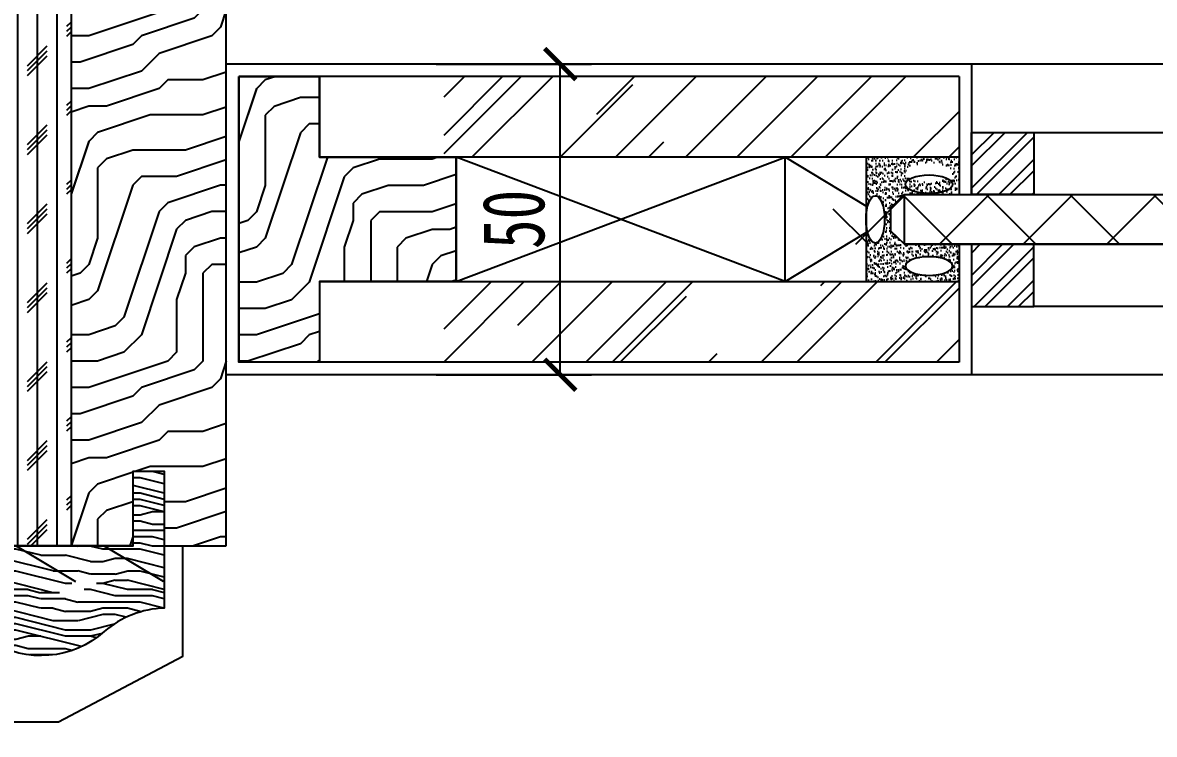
# Model space of a CAD drawing. Header units: millimetres. Extents: x 51249 to 2766742, y -599687 to -1280.
# Drawn here: x 70122.9 to 70305.1, y -122710.2 to -122595.7 of the extents above; entities that cross this region are included whole.
import ezdxf

# ---------------------------------------------------------------- set-up
doc = ezdxf.new("R2010")
doc.units = ezdxf.units.MM
doc.header["$LTSCALE"] = 10
doc.header["$PDMODE"] = 3
for name, color, linetype in [('05', 8, 'Continuous'), ('1-LIGHT', 136, 'Continuous'), ('2-NORM', 3, 'Continuous'), ('8', 8, 'Continuous'), ('D-Detail(节点图层)', 134, 'Continuous'), ('D-节点填充', 250, 'Continuous'), ('D-造型细线', 146, 'Continuous'), ('E-立面填充', 250, 'Continuous'), ('F-地坪填充', 250, 'Continuous'), ('IRC-18Norm', 30, 'Continuous'), ('PM-FURN', 7, 'Continuous'), ('PM-FURN-M', 3, 'Continuous'), ('PM-WALL', 2, 'Continuous'), ('PUB_DIM', 8, 'Continuous'), ('W-尺寸', 5, 'Continuous'), ('完成面-石材', 55, 'Continuous')]:
    doc.layers.add(name, color=color, linetype=linetype)
doc.styles.add('DIM', font='SimSun.ttf', dxfattribs={"width": 0.7})
doc.dimstyles.new('25', dxfattribs={"dimscale": 25, "dimtxt": 2, "dimasz": 1, "dimexe": 1, "dimexo": 1, "dimgap": 0.5, "dimtad": 1, "dimdec": 0, "dimzin": 0, "dimdsep": 46, "dimtxsty": 'DIM', "dimblk": 'ARCHTICK', "dimcen": 0, "dimclrd": 5, "dimclre": 5, "dimclrt": 35, "dimadec": 0, "dimazin": 0, "dimtfac": 0.5, "dimtdec": 0, "dimtix": 1, "dimtmove": 2, "dimatfit": 2, "dimldrblk": 'A', "dimfxl": 0, "dimtolj": 1, "dimtzin": 0, "dimlwd": -1, "dimlwe": -1, "dimarcsym": 0})
doc.dimstyles.new('5', dxfattribs={"dimscale": 5, "dimtxt": 2, "dimasz": 1, "dimexe": 1, "dimexo": 1, "dimgap": 0.5, "dimtad": 1, "dimdec": 0, "dimrnd": 5, "dimzin": 0, "dimdsep": 46, "dimtxsty": 'DIM', "dimblk": 'ARCHTICK', "dimcen": 0, "dimclrd": 5, "dimclre": 5, "dimclrt": 35, "dimadec": 0, "dimazin": 0, "dimtfac": 0.5, "dimtdec": 0, "dimtix": 1, "dimtmove": 2, "dimatfit": 2, "dimldrblk": 'A', "dimfxl": 0, "dimtolj": 1, "dimtzin": 0, "dimlwd": -1, "dimlwe": -1, "dimarcsym": 0})

# ---------------------------------------------------------------- blocks, each defined once
blk = doc.blocks.new('_ArchTick')
at = {"color": 0, "linetype": 'ByBlock', "const_width": 0.15}
blk.add_lwpolyline([(-0.5, -0.5), (0.5, 0.5)], dxfattribs=at)
blk = doc.blocks.new('*D115')
at = {"layer": 'Defpoints', "color": 0, "ltscale": 0.15}
for p in [(70145.69790107908, -122679.8864612726), (70075.83841250357, -122725.1917914816), (70145.69790107908, -122756.0348224451)]:
    blk.add_point(p, dxfattribs=at)
at = {"layer": 'W-尺寸', "color": 5, "ltscale": 0.15}
for p, q in [((70075.83841250357, -122736.0348224451), (70075.83841250357, -122761.0348224451)), ((70145.69790107908, -122736.0348224451), (70145.69790107908, -122761.0348224451)), ((70075.83841250357, -122756.0348224451), (70145.69790107908, -122756.0348224451))]:
    blk.add_line(p, q, dxfattribs=at)
at = {"layer": 'W-尺寸', "color": 5, "ltscale": 0.15, "xscale": 5, "yscale": 5, "zscale": 5, "rotation": 180}
blk.add_blockref('_ArchTick', (70075.83841250357, -122756.0348224451), dxfattribs=at)
at = {"layer": 'W-尺寸', "color": 5, "ltscale": 0.15, "xscale": 5, "yscale": 5, "zscale": 5}
blk.add_blockref('_ArchTick', (70145.69790107908, -122756.0348224451), dxfattribs=at)
at = {"layer": 'W-尺寸', "color": 35, "ltscale": 0.15, "insert": (70110.76815679132, -122748.5348224451), "char_height": 10, "attachment_point": 5, "style": 'DIM'}
blk.add_mtext('\\A1;70', dxfattribs=at)
blk = doc.blocks.new('A')
for p, q in [((-1.435067392276324, 1.147654099946521), (-1.089590771724033, 1.437450103912852)), ((-1.089590771724033, 1.437450103912852), (0, 0)), ((-1.435067392276324, 1.147654099946521), (-0.3688396396728422, 0)), ((-0.3688396396728422, 3.637978807091713e-12), (-2.127066897330224, 0)), ((-1.435067392276324, -1.147654099946521), (-0.3688396396728422, 0)), ((-1.089590771724033, -1.437450103912852), (0, 0)), ((-1.435067392276324, -1.147654099946521), (-1.089590771724033, -1.437450103912852))]:
    blk.add_line(p, q)
for points in [[(-1.435067392276324, 1.147654099946521), (-1.089590771724033, 1.437450103912852), (-0.3688396396728422, 0), (0, 0)], [(-1.435067392276324, -1.147654099946521), (-1.089590771724033, -1.437450103912852), (-0.3688396396728422, 0), (0, 0)]]:
    blk.add_solid(points)
blk = doc.blocks.new('A$C519861BE')
at = {"layer": 'E-立面填充', "ltscale": 0.15}
h = blk.add_hatch(dxfattribs=at)
h.set_pattern_fill('PANEL', color=256, scale=20, style=0, pattern_type=2)
h.set_pattern_definition([(180, (-124288.1766088568, -14776.05702248617), (0, 20), [4, -6, 2, -8]), (180, (-124302.1766088568, -14775.55702248617), (0, 20), [4, -16]), (180, (-124300.1766088568, -14774.55702248617), (0, 20), [2, -18]), (180, (-124289.1766088568, -14774.05702248617), (0, 20), [1, -14, 1, -4]), (180, (-124296.1766088568, -14773.05702248617), (0, 20), [4, -6, 1, -9]), (180, (-124291.1766088568, -14772.55702248617), (0, 20), [3, -17]), (180, (-124296.1766088568, -14772.05702248617), (0, 20), [6, -14]), (180, (-124290.1766088568, -14771.55702248617), (0, 20), [4, -16]), (180, (-124298.1766088568, -14771.05702248617), (0, 20), [10, -10]), (180, (-124292.1766088568, -14770.05702248617), (0, 20), [2, -6, 4, -8]), (180, (-124306.1766088568, -14769.55702248617), (0, 20), [4, -16]), (180, (-124302.1766088568, -14769.05702248617), (0, 20), [2, -18]), (180, (-124298.1766088568, -14768.55702248617), (0, 20), [2, -18]), (180, (-124288.1766088568, -14768.05702248617), (0, 20), [4, -16]), (180, (-124298.1766088568, -14767.55702248617), (0, 20), [4, -16]), (180, (-124298.1766088568, -14766.55702248617), (0, 20), [4, -4, 4, -8]), (180, (-124294.1766088568, -14765.55702248617), (0, 20), [2, -10, 4, -4]), (180, (-124298.1766088568, -14765.05702248617), (0, 20), [6, -14]), (180, (-124298.1766088568, -14764.05702248617), (0, 20), [4, -16]), (180, (-124290.1766088568, -14763.55702248617), (0, 20), [6, -8, 2, -4]), (180, (-124290.1766088568, -14762.55702248617), (0, 20), [10, -10]), (180, (-124302.1766088568, -14762.05702248617), (0, 20), [2, -18]), (180, (-124296.1766088568, -14761.55702248617), (0, 20), [4, -16]), (180, (-124292.1766088568, -14761.05702248617), (0, 20), [2, -8, 2, -8]), (180, (-124290.1766088568, -14760.55702248617), (0, 20), [2, -6, 4, -8]), (180, (-124294.1766088568, -14760.05702248617), (0, 20), [2, -10, 2, -6]), (180, (-124298.1766088568, -14759.55702248617), (0, 20), [6, -14]), (180, (-124290.1766088568, -14758.55702248617), (0, 20), [4, -16]), (180, (-124300.1766088568, -14758.05702248617), (0, 20), [2, -18]), (180, (-124304.1766088568, -14757.55702248617), (0, 20), [2, -18]), (165.96375653, (-124302.1766088568, -14774.55702248617), (-19.99999999942926, -7.31418259292127e-10), [2.06, -80.40211052000001]), (165.96375653, (-124304.1766088568, -14770.05702248617), (-19.99999999942926, -7.31418259292127e-10), [2.06, -80.40211052000001]), (165.96375653, (-124302.1766088568, -14758.05702248617), (-19.99999999942926, -7.31418259292127e-10), [2.06, -80.40211052000001]), (165.96375653, (-124296.1766088568, -14765.55702248617), (-19.99999999942926, -7.31418259292127e-10), [2.06, -80.40211052000001]), (165.96375653, (-124300.1766088568, -14762.55702248617), (-19.99999999942926, -7.31418259292127e-10), [2.06, -80.40211052000001]), (165.96375653, (-124302.1766088568, -14764.05702248617), (-19.99999999942926, -7.31418259292127e-10), [2.06, -80.40211052000001]), (165.96375653, (-124292.1766088568, -14760.55702248617), (-19.99999999942926, -7.31418259292127e-10), [2.06, -80.40211052000001]), (165.96375653, (-124300.1766088568, -14761.55702248617), (-19.99999999942926, -7.31418259292127e-10), [2.06, -80.40211052000001]), (165.96375653, (-124304.1766088568, -14769.05702248617), (-19.99999999942926, -7.31418259292127e-10), [4.12, -78.34211052]), (165.96375653, (-124302.1766088568, -14767.55702248617), (-19.99999999942926, -7.31418259292127e-10), [4.12, -78.34211052]), (165.96375653, (-124302.1766088568, -14766.55702248617), (-19.99999999942926, -7.31418259292127e-10), [4.12, -78.34211052]), (14.03624346999998, (-124296.1766088568, -14773.05702248617), (19.99999999942926, -7.314249206302748e-10), [2.06, -4.12, 2.06, -74.22211052]), (14.03624346999998, (-124292.1766088568, -14770.05702248617), (19.99999999942926, -7.314249206302748e-10), [2.06, -80.40211052000001]), (14.03624346999998, (-124292.1766088568, -14761.05702248617), (19.99999999942926, -7.314249206302748e-10), [4.12, -78.34211052]), (345.9637565300001, (-124302.1766088568, -14775.55702248617), (19.99999999942926, 7.314204797381763e-10), [2.06, -80.40211052000001]), (194.03624347, (-124306.1766088568, -14775.55702248617), (-19.99999999942926, 7.314132632885162e-10), [2.06, -80.40211052]), (194.03624347, (-124300.1766088568, -14768.55702248617), (-19.99999999942926, 7.314132632885162e-10), [2.06, -80.40211052]), (194.03624347, (-124304.1766088568, -14765.05702248617), (-19.99999999942926, 7.314132632885162e-10), [2.06, -80.40211052]), (194.03624347, (-124296.1766088568, -14763.55702248617), (-19.99999999942926, 7.314132632885162e-10), [2.06, -80.40211052]), (194.03624347, (-124294.1766088568, -14761.05702248617), (-19.99999999942926, 7.314132632885162e-10), [2.06, -80.40211052]), (194.03624347, (-124296.1766088568, -14760.05702248617), (-19.99999999942926, 7.314132632885162e-10), [2.06, -80.40211052]), (194.03624347, (-124296.1766088568, -14763.55702248617), (-19.99999999942926, 7.314132632885162e-10), [2.06, -80.40211052]), (194.03624347, (-124302.1766088568, -14760.55702248617), (-19.99999999942926, 7.314132632885162e-10), [8.239999999999998, -74.22211051999999]), (194.03624347, (-124290.1766088568, -14774.05702248617), (-19.99999999942926, 7.314132632885162e-10), [8.239999999999998, -74.22211051999999]), (194.03624347, (-124292.1766088568, -14772.55702248617), (-19.99999999942926, 7.314132632885162e-10), [8.239999999999998, -74.22211051999999]), (194.03624347, (-124294.1766088568, -14771.55702248617), (-19.99999999942926, 7.314132632885162e-10), [2.06, -4.119999999999999, 4.119999999999999, -72.16211051999998]), (194.03624347, (-124294.1766088568, -14770.05702248617), (-19.99999999942926, 7.314132632885162e-10), [4.119999999999999, -4.119999999999999, 4.119999999999999, -70.10211052]), (194.03624347, (-124292.1766088568, -14768.05702248617), (-19.99999999942926, 7.314132632885162e-10), [8.239999999999998, -74.22211051999999]), (194.03624347, (-124290.1766088568, -14766.55702248617), (-19.99999999942926, 7.314132632885162e-10), [8.239999999999998, -74.22211051999999]), (194.03624347, (-124290.1766088568, -14765.55702248617), (-19.99999999942926, 7.314132632885162e-10), [8.239999999999998, -74.22211051999999]), (194.03624347, (-124304.1766088568, -14759.55702248617), (-19.99999999942926, 7.314132632885162e-10), [2.06, -80.40211052]), (194.03623247, (-124306.1766088568, -14757.55702248617), (-19.99999999942889, 3.840455773951312e-06), [4.119999999999999, -78.34211051999999]), (194.03623247, (-124294.1766088568, -14758.55702248617), (-19.99999999942889, 3.840455773951312e-06), [4.119999999999999, -78.34211051999999]), (194.03624247, (-124292.1766088568, -14776.05702248617), (-19.99999999942926, 3.497972739241462e-07), [8.24, -74.22211052]), (194.03624247, (-124304.1766088568, -14762.05702248617), (-19.99999999942926, 3.497972739241462e-07), [6.18, -76.28211052]), (194.03624247, (-124306.1766088568, -14763.55702248617), (-19.99999999942926, 3.497972739241462e-07), [12.36, -70.10211052000001])])
edge = h.paths.add_edge_path()
edge.add_line((65.00012396427337, 12.00005212318501), (65.00012396425882, 1.134823833126575e-05))
edge.add_line((65.00012396425882, 1.134823833126575e-05), (70.0001239642661, 1.134825288318098e-05))
edge.add_line((70.0001239642661, 1.134825288318098e-05), (70.0001239642661, 22.00001134825288))
edge.add_arc((70.6307344040979, 37.84156273663393), 15.85409789037431, 229.6012928444592, 267.7204095054086, ccw=False)
edge.add_arc((50.1427861688353, 14.29910147476767), 15.35689700947812, 48.31503785454058, 122.0208850000678)
edge.add_line((42.00012396426609, 27.31952151338919), (42.00012396426609, 30.65285484617925))
edge.add_arc((24.22247941760725, -3.38993645865412), 38.40515962018707, 62.42577666653351, 103.3826811912985)
edge.add_line((15.33345729763823, 33.97236501224688), (12.00012396435341, 33.97236501224688))
edge.add_line((12.00012396435341, 33.97236501224688), (12.00012396435341, 37.30569834526978))
edge.add_line((12.00012396435341, 37.30569834526978), (-5.016139766667038e-06, 37.30569834526978))
edge.add_line((-5.016139766667038e-06, 37.30569834526978), (-5.016139766667038e-06, 12.0003681363014))
edge.add_line((-5.016139766667038e-06, 12.0003681363014), (62.00012396426609, 12.00005212318501))
edge.add_line((62.00012396426609, 12.00005212318501), (62.00012396425882, 12.00006670838047))
edge.add_line((62.00012396425882, 12.00006670838047), (65.00012396427337, 12.00005212318501))
at = {"color": 2}
blk.add_lwpolyline([(70.0001239642661, 12.00028252750053), (70.0001239642661, 22.00001134825288, -0.1678769547763078), (60.35565048181888, 25.76782800757792, 0.3331687562012394), (42.00012396426609, 27.31952151338919), (42.00012396426609, 30.65285484617925, 0.1806352758183589), (15.33345729763823, 33.97236501224688), (12.00012396435341, 33.97236501224688), (12.00012396435341, 37.30569834526978), (-5.016139766667038e-06, 37.30569834526978), (-5.016139766667038e-06, 12.0003681363014), (65.0001239642661, 12.00005212318501), (65.0001239642661, 1.134825288318098e-05), (70.0001239642661, 1.134825288318098e-05), (70.0001239642661, 12.00001134825288), (70.0001239642661, 22.00001134825288)], format="xyb", dxfattribs=at)
at = {"layer": 'PM-FURN', "color": 8}
blk.add_lwpolyline([(-5.016139766667038e-06, 37.30569834526978), (1.027475809678435e-05, 40.30569834526978), (53.00012396426609, 40.30569834526978), (73.0001239642661, 29.7422784758528), (73.0001239642661, 12.00005212318501)], dxfattribs=at)
at = {"layer": '完成面-石材'}
blk.add_lwpolyline([(65.0001239642661, 12.00005212318501), (-5.016139766667038e-06, 12.0003681363014)], dxfattribs=at)
blk = doc.blocks.new('*D426')
at = {"layer": 'Defpoints', "color": 0, "ltscale": 0.15}
for p in [(70155.69794623127, -122679.8862788774), (70145.69794623155, -122689.8862381024), (70155.69794623127, -122756.0348224451)]:
    blk.add_point(p, dxfattribs=at)
at = {"layer": 'W-尺寸', "color": 5, "ltscale": 0.15}
for p, q in [((70145.69794623155, -122736.0348224451), (70145.69794623155, -122761.0348224451)), ((70155.69794623127, -122736.0348224451), (70155.69794623127, -122761.0348224451)), ((70145.69794623155, -122756.0348224451), (70140.69794623155, -122756.0348224451)), ((70145.69794623155, -122756.0348224451), (70155.69794623127, -122756.0348224451)), ((70155.69794623127, -122756.0348224451), (70160.69794623127, -122756.0348224451))]:
    blk.add_line(p, q, dxfattribs=at)
at = {"layer": 'W-尺寸', "color": 5, "ltscale": 0.15, "xscale": 5, "yscale": 5, "zscale": 5}
blk.add_blockref('_ArchTick', (70145.69794623155, -122756.0348224451), dxfattribs=at)
at = {"layer": 'W-尺寸', "color": 5, "ltscale": 0.15, "xscale": 5, "yscale": 5, "zscale": 5, "rotation": 180}
blk.add_blockref('_ArchTick', (70155.69794623127, -122756.0348224451), dxfattribs=at)
at = {"layer": 'W-尺寸', "color": 35, "ltscale": 0.15, "insert": (70150.6979462314, -122748.5348224451), "char_height": 10, "attachment_point": 5, "style": 'DIM'}
blk.add_mtext('\\A1;10', dxfattribs=at)
blk = doc.blocks.new('*D427')
at = {"layer": 'Defpoints', "color": 0, "ltscale": 0.15}
for p in [(70275.6980440348, -122652.3534848782, 3.10869486118258e-06), (70155.69794623127, -122679.8862788774), (70275.6980440348, -122756.0348224451)]:
    blk.add_point(p, dxfattribs=at)
at = {"layer": 'W-尺寸', "color": 5, "ltscale": 0.15}
for p, q in [((70155.69794623127, -122736.0348224451), (70155.69794623127, -122761.0348224451)), ((70275.6980440348, -122736.0348224451), (70275.6980440348, -122761.0348224451)), ((70155.69794623127, -122756.0348224451), (70275.6980440348, -122756.0348224451))]:
    blk.add_line(p, q, dxfattribs=at)
at = {"layer": 'W-尺寸', "color": 5, "ltscale": 0.15, "xscale": 5, "yscale": 5, "zscale": 5, "rotation": 180}
blk.add_blockref('_ArchTick', (70155.69794623127, -122756.0348224451), dxfattribs=at)
at = {"layer": 'W-尺寸', "color": 5, "ltscale": 0.15, "xscale": 5, "yscale": 5, "zscale": 5}
blk.add_blockref('_ArchTick', (70275.6980440348, -122756.0348224451), dxfattribs=at)
at = {"layer": 'W-尺寸', "color": 35, "ltscale": 0.15, "insert": (70215.69799513303, -122748.5348224451), "char_height": 10, "attachment_point": 5, "style": 'DIM'}
blk.add_mtext('\\A1;120', dxfattribs=at)
blk = doc.blocks.new('*D428')
at = {"layer": 'Defpoints', "color": 0, "ltscale": 0.15}
for p in [(70275.6980440348, -122652.3534848782, 3.10869486118258e-06), (71195.69759047382, -122652.3534848774, -1.144935547632162e-05), (71195.69759047382, -122756.0348224451)]:
    blk.add_point(p, dxfattribs=at)
at = {"layer": 'W-尺寸', "color": 5, "ltscale": 0.15}
for p, q in [((70275.6980440348, -122736.0348224451), (70275.6980440348, -122761.0348224451)), ((71195.69759047382, -122736.0348224451), (71195.69759047382, -122761.0348224451)), ((70275.6980440348, -122756.0348224451), (71195.69759047382, -122756.0348224451))]:
    blk.add_line(p, q, dxfattribs=at)
at = {"layer": 'W-尺寸', "color": 5, "ltscale": 0.15, "xscale": 5, "yscale": 5, "zscale": 5, "rotation": 180}
blk.add_blockref('_ArchTick', (70275.6980440348, -122756.0348224451), dxfattribs=at)
at = {"layer": 'W-尺寸', "color": 5, "ltscale": 0.15, "xscale": 5, "yscale": 5, "zscale": 5}
blk.add_blockref('_ArchTick', (71195.69759047382, -122756.0348224451), dxfattribs=at)
at = {"layer": 'W-尺寸', "color": 35, "ltscale": 0.15, "insert": (70516.3582415029, -122748.5348224451), "char_height": 10, "attachment_point": 5, "style": 'DIM'}
blk.add_mtext('\\A1;920', dxfattribs=at)
blk = doc.blocks.new('sdsdfg')
at = {"ltscale": 0.15}
h = blk.add_hatch(dxfattribs=at)
h.set_pattern_fill('AR-SAND', color=251, scale=0.4, style=0)
h.set_pattern_definition([(37.50000000000001, (70258.69804352285, -122997.8521884606), (-0.032000625919681, 0.9788264746586848), [0, -0.77216, 0, -0.8636000000000001, 0, -0.8255000000000001]), (7.499999999999999, (70258.69804352285, -122997.8521884606), (0.8990465662760052, 1.433650201136708), [0, -0.41656, 0, -0.69596, 0, -0.2667]), (327.5, (70258.07320352284, -122997.8521884606), (1.581984740482916, 0.0028743693570914), [0, -0.254, 0, -0.9144000000000001, 0, -1.1938]), (317.5, (70258.07320352284, -122997.8521884606), (1.527112904944595, 0.4458586465144325), [0, -0.127, 0, -0.59944, 0, -0.6858])])
edge = h.paths.add_edge_path(flags=16)
edge.add_ellipse((70260.1980440348, -122987.8521861537), major_axis=(-4.661826317740563e-16, -3.806670070902328), ratio=0.3940451817628743, start_angle=0, end_angle=360)
edge = h.paths.add_edge_path(flags=16)
edge.add_ellipse((70268.84025919043, -122980.3521861537), major_axis=(3.806670070902328, 2.330913158870281e-16), ratio=0.3940451817628743, start_angle=0, end_angle=360)
edge = h.paths.add_edge_path(flags=16)
edge.add_ellipse((70268.84025919043, -122995.3521861537), major_axis=(3.806670070902328, -2.330913158870281e-16), ratio=0.3940451817628743, start_angle=0, end_angle=360, ccw=False)
h.paths.add_polyline_path([(70273.69804403489, -122997.8521884093), (70273.69804403487, -122991.8521861537), (70264.86912367477, -122991.8521861537), (70262.62912367455, -122989.7136602916), (70262.62912367453, -122985.9907120158), (70264.86912367475, -122983.8521861537), (70273.69804403113, -122983.8521861536), (70273.69804403231, -122977.8610121927), (70258.6980440348, -122977.8610121931), (70258.69804352285, -122997.8521880252)])
at = {"layer": '2-NORM'}
h = blk.add_hatch(dxfattribs=at)
h.set_pattern_fill('木纹01', color=251, scale=10, angle=225, style=0)
h.set_pattern_definition([(225, (70135.07049805649, -123033.4707771616), (-1.06581410364015e-14, -56.5685424949238), [2, -38]), (225, (70157.69791505446, -123016.5002144132), (-1.06581410364015e-14, -56.5685424949238), [4, -36]), (225, (70140.72735230598, -123036.2992042864), (-1.06581410364015e-14, -56.5685424949238), [2, -38]), (225, (70160.5263421792, -123022.1570686627), (-1.06581410364015e-14, -56.5685424949238), [2, -38]), (225, (70144.96999299311, -123040.5418449735), (-1.06581410364015e-14, -56.5685424949238), [2, -38]), (225, (70161.94055574159, -123026.3997093498), (-1.06581410364015e-14, -56.5685424949238), [2, -38]), (225, (70147.79842011785, -123043.3702720982), (-1.06581410364015e-14, -56.5685424949238), [2, -38]), (225, (70166.1831964287, -123030.6423500369), (-1.06581410364015e-14, -56.5685424949238), [2, -22, 2, -14]), (225, (70169.01162355345, -123033.4707771616), (-1.06581410364015e-14, -56.5685424949238), [4, -20, 2, -14]), (225, (70174.66847780294, -123036.2992042864), (-1.06581410364015e-14, -56.5685424949238), [2, -6, 2, -16, 2, -12]), (225, (70178.91111849007, -123037.7134178487), (-1.06581410364015e-14, -56.5685424949238), [2, -8, 4, -26]), (225, (70161.94055574159, -123057.512407722), (-1.06581410364015e-14, -56.5685424949238), [2, -38]), (225, (70181.73954561481, -123040.5418449735), (-1.06581410364015e-14, -56.5685424949238), [2, -10, 2, -26]), (270, (70157.69791505446, -123010.8433601637), (28.284271248, -28.28427124800001), [5.65684, -50.91170248]), (270, (70133.65628449412, -123034.884990724), (28.284271248, -28.28427124800001), [11.313708, -45.25483448]), (270, (70147.79842011785, -123049.0271263477), (28.284271248, -28.28427124800001), [2.8284, -53.74014248]), (270, (70174.66847780294, -123027.8139229121), (28.284271248, -28.28427124800001), [8.485280000000001, -48.08326248]), (270, (70150.6268472426, -123051.8555534725), (28.284271248, -28.28427124800001), [14.142136, -42.42640648]), (270, (70154.86948792973, -123056.0981941596), (28.284271248, -28.28427124800001), [8.485280000000001, -48.08326248]), (180, (70163.35476930396, -123053.2697670349), (-28.28427124800002, -28.28427124799999), [2.8284, -53.74014248]), (180, (70150.6268472426, -123020.7428551003), (-28.28427124800002, -28.28427124799999), [5.65684, -50.91170248]), (180, (70160.5263421792, -123033.4707771616), (-28.28427124800002, -28.28427124799999), [5.65684, -50.91170248]), (180, (70146.38420655548, -123036.2992042864), (-28.28427124800002, -28.28427124799999), [5.65684, -50.91170248]), (180, (70159.11212861683, -123046.198699223), (-28.28427124800002, -28.28427124799999), [5.65684, -50.91170248]), (180, (70160.5263421792, -123050.4413399101), (-28.28427124800002, -28.28427124799999), [8.485280000000001, -48.08326248]), (180, (70150.6268472426, -123026.3997093498), (-28.28427124800002, -28.28427124799999), [8.485280000000001, -48.08326248]), (180, (70147.79842011785, -123032.0565635993), (-28.28427124800002, -28.28427124799999), [8.485280000000001, -48.08326248]), (180, (70161.94055574159, -123037.7134178487), (-28.28427124800002, -28.28427124799999), [8.485280000000001, -48.08326248]), (180, (70160.5263421792, -123041.9560585359), (-28.28427124800002, -28.28427124799999), [8.485280000000001, -48.08326248]), (251.5650512, (70161.94055574159, -123017.9144279755), (-28.28427123614904, -28.28427125878009), [4.4721356, -84.97058320000001]), (251.5650512, (70139.31313874362, -123037.7134178487), (-28.28427123614904, -28.28427125878009), [17.888544, -71.55417508]), (251.5650512, (70143.55577943074, -123041.9560585359), (-28.28427123614904, -28.28427125878009), [17.888544, -71.55417508]), (251.5650512, (70146.38420655548, -123044.7844856606), (-28.28427123614904, -28.28427125878009), [17.88856, -26.8, 8.9444, -35.80975908]), (251.5650512, (70147.79842011785, -123051.8555534725), (-28.28427123614904, -28.28427125878009), [4.4721356, -84.97058320000001]), (251.5650512, (70183.15375917718, -123036.2992042864), (-28.28427123614904, -28.28427125878009), [4.4721356, -84.97058320000001]), (251.5650512, (70160.5263421792, -123058.9266212844), (-28.28427123614904, -28.28427125878009), [8.944271999999998, -80.49844708]), (198.4349487999999, (70142.14156586835, -123026.3997093498), (-28.28427125878012, -28.28427123614901), [8.944271999999998, -80.49844708]), (198.4349487999999, (70159.11212861683, -123023.571282225), (-28.28427125878012, -28.28427123614901), [8.944271999999998, -80.49844708]), (198.4349487999999, (70154.86948792973, -123019.3286415379), (-28.28427125878012, -28.28427123614901), [4.4721356, -84.97044707999999]), (198.4349487999999, (70160.5263421792, -123027.8139229121), (-28.28427125878012, -28.28427123614901), [13.416408, -76.02631108]), (198.4349487999999, (70154.86948792973, -123033.4707771616), (-28.28427125878012, -28.28427123614901), [8.944271999999998, -80.49844708]), (198.4349487999999, (70153.45527436734, -123037.7134178487), (-28.28427125878012, -28.28427123614901), [8.944271999999998, -80.49844708]), (198.4349487999999, (70164.76898286633, -123032.0565635993), (-28.28427125878012, -28.28427123614901), [4.4721356, -84.97044707999999]), (198.4349487999999, (70166.1831964287, -123036.2992042864), (-28.28427125878012, -28.28427123614901), [4.4721356, -84.97044707999999]), (198.4349487999999, (70160.5263421792, -123053.2697670349), (-28.28427125878012, -28.28427123614901), [4.4721356, -84.97044707999999]), (198.4349487999999, (70152.04106080497, -123041.9560585359), (-28.28427125878012, -28.28427123614901), [4.4721356, -84.97044707999999]), (198.4349487999999, (70173.25426424058, -123037.7134178487), (-28.28427125878012, -28.28427123614901), [13.416408, -76.02631108]), (198.4349487999999, (70177.49690492768, -123039.1276314111), (-28.28427125878012, -28.28427123614901), [8.944271999999998, -80.49844708]), (198.4349487999999, (70153.45527436734, -123046.198699223), (-28.28427125878012, -28.28427123614901), [4.472, -40.248, 4.472, -40.25071908]), (198.4349487999999, (70167.59740999108, -123043.3702720982), (-28.28427125878012, -28.28427123614901), [8.944271999999998, -80.49844708]), (198.4349487999999, (70169.01162355345, -123047.6129127854), (-28.28427125878012, -28.28427123614901), [8.944271999999998, -80.49844708]), (198.4349487999999, (70180.32533205244, -123041.9560585359), (-28.28427125878012, -28.28427123614901), [8.944271999999998, -80.49844708]), (198.4349487999999, (70171.84005067819, -123050.4413399101), (-28.28427125878012, -28.28427123614901), [8.944271999999998, -80.49844708])])
h.paths.add_polyline_path([(70157.69791505446, -122964.8610121431), (70170.69791505585, -122964.8610121444), (70170.69791505625, -122977.861012195), (70192.69791505454, -122977.8521861529), (70192.69791505464, -122997.852186153), (70170.69791505464, -122997.8521862837), (70170.6979150559, -123010.8433601624), (70157.6979150545, -123010.8433601637)])
at = {"layer": '8'}
h = blk.add_hatch(dxfattribs=at)
h.set_pattern_fill('AR-RROOF', color=256, scale=15, angle=225, style=0)
h.set_pattern_definition([(225, (275238.747986619, -188182.6431292664), (-12.72792206135786, -33.94112549695428), [225, -30, 75, -15]), (225, (275229.9445071933, -188202.0532104099), (24.71338200246984, -3.500178566873417), [45, -4.95, 90, -11.25]), (225, (275242.4602972203, -188196.9620415854), (-48.04790578162592, -62.2607520834755), [120, -21, 60, -15])])
h.paths.add_polyline_path([(70273.69804403489, -122977.8610121932), (70273.69804403487, -122964.8610121531), (70190.69791505458, -122964.8610121444), (70190.69791505458, -122977.8610121951)])
h.paths.add_polyline_path([(70273.69804403487, -123010.8433601537), (70273.69804403489, -122997.8521879483), (70190.69791505476, -122997.8521862837), (70190.69791505476, -123010.8433601624)])
at = {"layer": 'D-节点填充', "ltscale": 0.15}
h = blk.add_hatch(dxfattribs=at)
h.set_pattern_fill('ANSI37', color=256, scale=3, style=0)
h.set_pattern_definition([(45, (70231.12896917513, -122845.8837054568), (-6.735192090801863, 6.735192090801865), []), (135, (70231.12896917513, -122845.8837054568), (-6.735192090801865, -6.735192090801863), [])])
h.paths.add_polyline_path([(70253.36906697886, -122983.8521861537), (71195.02645413787, -122983.8521861545), (71195.02645413787, -122991.8521861545), (70253.36906697886, -122991.8521861537)])
at = {"layer": 'D-造型细线', "ltscale": 0.15}
h = blk.add_hatch(dxfattribs=at)
h.set_pattern_fill('ANSI32', color=256, scale=0.4, style=0)
h.set_pattern_definition([(45, (-929.9996598308644, -0.008826038669212721), (-2.694076836320746, 2.694076836320747), []), (45, (-928.2036078308593, -0.008826038669212721), (-2.694076836320746, 2.694076836320747), [])])
h.paths.add_polyline_path([(70285.6980440348, -122983.8610121927), (70285.6980440348, -122973.8521861537), (70275.69804403478, -122973.8521861537), (70275.69804403478, -122983.8610121927)])
h = blk.add_hatch(dxfattribs=at)
h.set_pattern_fill('ANSI32', color=256, scale=0.4, style=0)
h.set_pattern_definition([(45, (-929.9996598308644, -14.00882603865466), (-2.694076836320746, 2.694076836320747), []), (45, (-928.2036078308593, -14.00882603865466), (-2.694076836320746, 2.694076836320747), [])])
h.paths.add_polyline_path([(70285.69804403481, -123001.8521861536), (70285.69804403481, -122991.8610121927), (70275.69804403478, -122991.8610121927), (70275.69804403478, -123001.8521861537)])
at = {"color": 2, "ltscale": 0.15, "elevation": -3.777090710761952e-06}
blk.add_lwpolyline([(70264.86912367475, -122983.8521861537), (71206.52651083376, -122983.8521861545), (71206.52651083376, -122991.8521861545), (70264.86912367475, -122991.8521861537)], close=True, dxfattribs=at)
at = {"layer": '05'}
for p, q in [((70273.69804403487, -122964.8610121524, 1.75818137819432e-05), (70157.69791505446, -122964.8610121431, 2.056398267677419e-05)), ((70157.6979150545, -122964.8610121431, 2.05639826767734e-05), (70157.6979150545, -123010.8433601637, 2.05639826767734e-05)), ((70273.69804403487, -122964.8610121431, 2.05639826767734e-05), (70273.69804403113, -122983.8521861592, -3.777090710761742e-06)), ((70273.69804403487, -122991.8521861537, -3.777090710539697e-06), (70273.69804403487, -123010.8433601637, 2.05639826767734e-05)), ((70273.69804403487, -123010.8433601544, 1.758181378194285e-05), (70157.6979150545, -123010.8433601637, 2.05639826767734e-05))]:
    blk.add_line(p, q, dxfattribs=at)
at = {"layer": '1-LIGHT', "color": 8}
for p, q in [((70192.69791505464, -122997.852186153), (70245.69791505464, -122977.8521861532)), ((70245.69791505464, -122997.8521861532), (70192.69791505464, -122977.852186153)), ((70192.69791505454, -122997.8521861531), (70192.69791505454, -122977.852186153)), ((70245.69791505464, -122997.8521861532), (70245.69791505464, -122977.8521861532)), ((70258.69804383325, -122985.7310520797), (70245.69791505464, -122977.8521861532)), ((70245.69791505464, -122997.8521861532), (70258.69804372461, -122989.9733202927))]:
    blk.add_line(p, q, dxfattribs=at)
at = {"layer": '2-NORM', "color": 134}
for p, q in [((70170.69791505458, -122977.8610121951, -4.322641332125815e-06), (70170.69791505585, -122964.8610121444, 2.01601478482117e-05)), ((70273.69804403232, -122977.8610121926, -1.47356687170704e-06), (70170.69791505458, -122977.8610121951, -4.322641332125815e-06)), ((70258.6980440348, -122977.8610121932, -2.101631416901907e-06), (70258.69804352285, -122997.8521879484, -2.127629512564052e-06)), ((70258.6980440348, -122978.8521861537, -3.664188716576039e-06), (70258.6980440348, -122996.8521861537, -3.664188716576039e-06)), ((70170.69791505464, -122997.8521862837, -4.355669929425815e-06), (70273.69804403487, -122997.8521884191, -1.497576836231756e-06)), ((70170.69791505464, -122997.8521862837, -4.355669929425815e-06), (70170.6979150559, -123010.8433601624, 2.016014784815619e-05))]:
    blk.add_line(p, q, dxfattribs=at)
at = {"layer": 'D-造型细线', "ltscale": 0.15}
for points, elevation in [([(70157.69791505446, -122964.8610121431), (70170.69791505585, -122964.8610121444), (70170.69791505625, -122977.861012195), (70192.69791505454, -122977.8521861529), (70192.69791505464, -122997.852186153), (70170.69791505464, -122997.8521862837), (70170.6979150559, -123010.8433601624), (70157.6979150545, -123010.8433601637)], 2.056398267677419e-05), ([(70275.69804403478, -122973.8521861537), (70285.69804403481, -122973.8521861537), (70285.69804403481, -122983.8521861537), (70275.69804403478, -122983.8521861537)], -3.832041809692891e-06), ([(70275.69804403478, -123001.8521861537), (70285.69804403481, -123001.8521861537), (70285.69804403481, -122991.8521861537), (70275.69804403478, -122991.8521861537)], -3.777090710761742e-06)]:
    blk.add_lwpolyline(points, close=True, dxfattribs=dict(at, elevation=elevation))
at = {"layer": 'F-地坪填充', "ltscale": 0.15}
for p, q in [((71195.69759047376, -122962.8610121998, -1.144935547632161e-05), (70275.69804403478, -122962.8610121993, -4.749056450232824e-06)), ((70285.69804403481, -122973.8521861537), (71195.69759047376, -122973.8521861545, -1.052040542144437e-05)), ((71195.69759047378, -123001.8521861545, -1.043514150754977e-05), (70285.69804403481, -123001.8521861537, 8.526391389463749e-08)), ((71195.69759047376, -123012.843360108, -1.144935547632161e-05), (70275.69804403478, -123012.8433601075, -4.749056450232824e-06))]:
    blk.add_line(p, q, dxfattribs=at)
at = {"layer": 'IRC-18Norm', "color": 2}
for p, q in [((70275.69804403478, -122962.8610121993, -4.749056450232824e-06), (70155.69791505458, -122962.8610121954, -4.466866029625704e-06)), ((70155.69791505473, -123012.8433601114, -4.466866023518344e-06), (70155.69791505458, -122962.8610121954)), ((70275.69804403478, -122962.8610121993, -4.749056450233258e-06), (70275.69804403478, -122983.8521861537, -3.832041809692891e-06)), ((70264.86912367475, -122983.8521861537, -3.777090710761952e-06), (70262.62912367453, -122985.9907120158, -3.777230191585165e-06)), ((70264.86912367475, -122983.8521861537, -3.777090710761952e-06), (71206.5265114689, -122983.8521867608, -8.267472607959477e-06)), ((70262.62912367456, -122985.9907120158, -3.664188716576039e-06), (70262.62912367455, -122989.7136602916, -3.664188716576039e-06)), ((70264.86912367477, -122991.8521861537, -3.777090710757405e-06), (70262.62912367455, -122989.7136602916, -3.777230191580617e-06)), ((70264.86912367478, -122991.8521861537, -3.777090710761952e-06), (71206.52651083376, -122991.8521861545, -8.267472607915382e-06)), ((70275.69804403477, -122991.8521861537, -3.777090710761742e-06), (70275.69804403478, -123012.8433601077, -1.358171162335764e-06)), ((70275.69804403478, -123012.8433601076, -4.74905645026058e-06), (70155.69791505458, -123012.8433601114, -4.466866029625921e-06))]:
    blk.add_line(p, q, dxfattribs=at)
at = {"layer": 'PUB_DIM', "ltscale": 30}
for centre, major_axis in [((70268.84025919043, -122982.2003651986, -3.720639713668996e-06), (3.806670070902328, 2.330913158870281e-16)), ((70260.1980440348, -122987.8521861537, -3.664188716576039e-06), (-4.661826317740563e-16, -3.806670070902328))]:
    blk.add_ellipse(centre, major_axis=major_axis, ratio=0.3940451817628743, dxfattribs=at)
at = {"layer": 'PUB_DIM', "ltscale": 30, "extrusion": (0, 0, -1)}
blk.add_ellipse((70268.84025919043, -122995.3521861537, -3.720639713668996e-06), major_axis=(3.806670070902328, -2.330913158870281e-16), ratio=0.3940451817628743, dxfattribs=at)
blk = doc.blocks.new('*D708')
at = {"layer": 'Defpoints', "color": 0, "ltscale": 0.15}
for p in [(70183.74945760173, -122602.3711369666, -4.532831596974161e-06), (70209.47187502116, -122602.3711369666), (70183.74945760013, -122652.3534848807, -4.532831596976991e-06)]:
    blk.add_point(p, dxfattribs=at)
at = {"layer": 'W-尺寸', "color": 5, "ltscale": 0.15}
for p, q in [((70189.47187502116, -122602.3711369666), (70214.47187502116, -122602.3711369666)), ((70209.47187502116, -122652.3534848807), (70209.47187502116, -122602.3711369666)), ((70189.47187502116, -122652.3534848807), (70214.47187502116, -122652.3534848807))]:
    blk.add_line(p, q, dxfattribs=at)
at = {"layer": 'W-尺寸', "color": 5, "ltscale": 0.15, "xscale": 5, "yscale": 5, "zscale": 5}
for p, rotation in [((70209.47187502116, -122602.3711369666), 90), ((70209.47187502116, -122652.3534848807), 270)]:
    blk.add_blockref('_ArchTick', p, dxfattribs=dict(at, rotation=rotation))
at = {"layer": 'W-尺寸', "color": 35, "ltscale": 0.15, "insert": (70201.97187502118, -122627.3623109237), "char_height": 10, "attachment_point": 5, "rotation": 90, "style": 'DIM'}
blk.add_mtext('\\A1;50', dxfattribs=at)
blk = doc.blocks.new('*D1063')
at = {"layer": 'D-Detail(节点图层)', "color": 5, "ltscale": 0.15}
for p, q in [((2766616.974142889, -121582.0585810632), (2766741.974142889, -121582.0585810632)), ((2766716.974142889, -121582.0585810632), (2766716.974142889, -599673.1338235259)), ((2766698.328192886, -599673.1338235259), (2766741.974142889, -599673.1338235259))]:
    blk.add_line(p, q, dxfattribs=at)
at = {"layer": 'Defpoints', "color": 0, "ltscale": 0.15}
for p in [(55453.76478300948, -121582.0585810625), (2766673.328192886, -599673.1338235259), (2766716.974142889, -599673.1338235259)]:
    blk.add_point(p, dxfattribs=at)
at = {"layer": 'D-Detail(节点图层)', "color": 5, "ltscale": 0.15, "xscale": 25, "yscale": 25, "zscale": 25}
for p, rotation in [((2766716.974142889, -121582.0585810632), 90), ((2766716.974142889, -599673.1338235259), 270)]:
    blk.add_blockref('_ArchTick', p, dxfattribs=dict(at, rotation=rotation))
at = {"layer": 'D-Detail(节点图层)', "color": 35, "ltscale": 0.15, "insert": (2766679.474142889, -360627.5962022941), "char_height": 50, "attachment_point": 5, "rotation": 90, "style": 'DIM'}
blk.add_mtext('\\A1;478091', dxfattribs=at)

msp = doc.modelspace()

# ---------------------------------------------------------------- hatches: boundary and pattern name
at = {"ltscale": 2}
h = msp.add_hatch(dxfattribs=at)
h.set_pattern_fill('CORK', color=8, angle=90, style=0)
h.set_pattern_definition([(90, (273433.2550380189, -187734.6683959666), (-3.174999999999999, 2e-16), []), (225, (273434.8425380189, -187733.0808959666), (6.350002742818305, -6.350002742818306), [4.490130000000001, -4.490130000000001]), (225, (273434.8425380189, -187732.2871459667), (6.350002742818305, -6.350002742818306), [4.490130000000001, -4.490130000000001]), (225, (273434.8425380189, -187731.4933959667), (6.350002742818305, -6.350002742818306), [4.490130000000001, -4.490130000000001])])
h.paths.add_polyline_path([(70130.69516035415, -122519.8873045025), (70127.14960988566, -122519.8873045025), (70118.19515987422, -122519.888230712), (70118.19496059568, -122679.8862788918), (70130.69496059576, -122679.8862788918)])
at = {"layer": '2-NORM'}
h = msp.add_hatch(dxfattribs=at)
h.set_pattern_fill('木纹01', color=251, scale=10, angle=225, style=0)
h.set_pattern_definition([(225, (70108.06754359779, -122702.5137445071), (-1.06581410364015e-14, -56.5685424949238), [2, -38]), (225, (70130.69496059576, -122685.5431817587), (-1.06581410364015e-14, -56.5685424949238), [4, -36]), (225, (70113.72439784728, -122705.3421716319), (-1.06581410364015e-14, -56.5685424949238), [2, -38]), (225, (70133.5233877205, -122691.2000360081), (-1.06581410364015e-14, -56.5685424949238), [2, -38]), (225, (70117.9670385344, -122709.584812319), (-1.06581410364015e-14, -56.5685424949238), [2, -38]), (225, (70134.93760128289, -122695.4426766953), (-1.06581410364015e-14, -56.5685424949238), [2, -38]), (225, (70120.79546565915, -122712.4132394437), (-1.06581410364015e-14, -56.5685424949238), [2, -38]), (225, (70139.18024197, -122699.6853173824), (-1.06581410364015e-14, -56.5685424949238), [2, -22, 2, -14]), (225, (70142.00866909475, -122702.5137445071), (-1.06581410364015e-14, -56.5685424949238), [4, -20, 2, -14]), (225, (70147.66552334424, -122705.3421716319), (-1.06581410364015e-14, -56.5685424949238), [2, -6, 2, -16, 2, -12]), (225, (70151.90816403137, -122706.7563851942), (-1.06581410364015e-14, -56.5685424949238), [2, -8, 4, -26]), (225, (70134.93760128289, -122726.5553750675), (-1.06581410364015e-14, -56.5685424949238), [2, -38]), (225, (70154.7365911561, -122709.584812319), (-1.06581410364015e-14, -56.5685424949238), [2, -10, 2, -26]), (270, (70130.69496059576, -122679.8863275092), (28.284271248, -28.28427124800001), [5.65684, -50.91170248]), (270, (70106.65333003542, -122703.9279580695), (28.284271248, -28.28427124800001), [11.313708, -45.25483448]), (270, (70120.79546565915, -122718.0700936932), (28.284271248, -28.28427124800001), [2.8284, -53.74014248]), (270, (70147.66552334424, -122696.8568902576), (28.284271248, -28.28427124800001), [8.485280000000001, -48.08326248]), (270, (70123.6238927839, -122720.898520818), (28.284271248, -28.28427124800001), [14.142136, -42.42640648]), (270, (70127.86653347102, -122725.1411615051), (28.284271248, -28.28427124800001), [8.485280000000001, -48.08326248]), (180, (70136.35181484526, -122722.3127343803), (-28.28427124800002, -28.28427124799999), [2.8284, -53.74014248]), (180, (70123.6238927839, -122689.7858224458), (-28.28427124800002, -28.28427124799999), [5.65684, -50.91170248]), (180, (70133.5233877205, -122702.5137445071), (-28.28427124800002, -28.28427124799999), [5.65684, -50.91170248]), (180, (70119.38125209678, -122705.3421716319), (-28.28427124800002, -28.28427124799999), [5.65684, -50.91170248]), (180, (70132.10917415813, -122715.2416665685), (-28.28427124800002, -28.28427124799999), [5.65684, -50.91170248]), (180, (70133.5233877205, -122719.4843072556), (-28.28427124800002, -28.28427124799999), [8.485280000000001, -48.08326248]), (180, (70123.6238927839, -122695.4426766953), (-28.28427124800002, -28.28427124799999), [8.485280000000001, -48.08326248]), (180, (70120.79546565915, -122701.0995309448), (-28.28427124800002, -28.28427124799999), [8.485280000000001, -48.08326248]), (180, (70134.93760128289, -122706.7563851942), (-28.28427124800002, -28.28427124799999), [8.485280000000001, -48.08326248]), (180, (70133.5233877205, -122710.9990258814), (-28.28427124800002, -28.28427124799999), [8.485280000000001, -48.08326248]), (251.5650512, (70134.93760128289, -122686.957395321), (-28.28427123614904, -28.28427125878009), [4.4721356, -84.97058320000001]), (251.5650512, (70112.31018428491, -122706.7563851942), (-28.28427123614904, -28.28427125878009), [17.888544, -71.55417508]), (251.5650512, (70116.55282497204, -122710.9990258814), (-28.28427123614904, -28.28427125878009), [17.888544, -71.55417508]), (251.5650512, (70119.38125209678, -122713.8274530061), (-28.28427123614904, -28.28427125878009), [17.88856, -26.8, 8.9444, -35.80975908]), (251.5650512, (70120.79546565915, -122720.898520818), (-28.28427123614904, -28.28427125878009), [4.4721356, -84.97058320000001]), (251.5650512, (70156.15080471848, -122705.3421716319), (-28.28427123614904, -28.28427125878009), [4.4721356, -84.97058320000001]), (251.5650512, (70133.5233877205, -122727.9695886298), (-28.28427123614904, -28.28427125878009), [8.944271999999998, -80.49844708]), (198.4349487999999, (70115.13861140965, -122695.4426766953), (-28.28427125878012, -28.28427123614901), [8.944271999999998, -80.49844708]), (198.4349487999999, (70132.10917415813, -122692.6142495705), (-28.28427125878012, -28.28427123614901), [8.944271999999998, -80.49844708]), (198.4349487999999, (70127.86653347102, -122688.3716088834), (-28.28427125878012, -28.28427123614901), [4.4721356, -84.97044707999999]), (198.4349487999999, (70133.5233877205, -122696.8568902576), (-28.28427125878012, -28.28427123614901), [13.416408, -76.02631108]), (198.4349487999999, (70127.86653347102, -122702.5137445071), (-28.28427125878012, -28.28427123614901), [8.944271999999998, -80.49844708]), (198.4349487999999, (70126.45231990864, -122706.7563851942), (-28.28427125878012, -28.28427123614901), [8.944271999999998, -80.49844708]), (198.4349487999999, (70137.76602840763, -122701.0995309448), (-28.28427125878012, -28.28427123614901), [4.4721356, -84.97044707999999]), (198.4349487999999, (70139.18024197, -122705.3421716319), (-28.28427125878012, -28.28427123614901), [4.4721356, -84.97044707999999]), (198.4349487999999, (70133.5233877205, -122722.3127343803), (-28.28427125878012, -28.28427123614901), [4.4721356, -84.97044707999999]), (198.4349487999999, (70125.03810634627, -122710.9990258814), (-28.28427125878012, -28.28427123614901), [4.4721356, -84.97044707999999]), (198.4349487999999, (70146.25130978187, -122706.7563851942), (-28.28427125878012, -28.28427123614901), [13.416408, -76.02631108]), (198.4349487999999, (70150.49395046898, -122708.1705987566), (-28.28427125878012, -28.28427123614901), [8.944271999999998, -80.49844708]), (198.4349487999999, (70126.45231990864, -122715.2416665685), (-28.28427125878012, -28.28427123614901), [4.472, -40.248, 4.472, -40.25071908]), (198.4349487999999, (70140.59445553238, -122712.4132394437), (-28.28427125878012, -28.28427123614901), [8.944271999999998, -80.49844708]), (198.4349487999999, (70142.00866909475, -122716.6558801309), (-28.28427125878012, -28.28427123614901), [8.944271999999998, -80.49844708]), (198.4349487999999, (70153.32237759374, -122710.9990258814), (-28.28427125878012, -28.28427123614901), [8.944271999999998, -80.49844708]), (198.4349487999999, (70144.83709621949, -122719.4843072556), (-28.28427125878012, -28.28427123614901), [8.944271999999998, -80.49844708])])
h.paths.add_polyline_path([(70155.69794623127, -122519.8883429705), (70145.69794623155, -122519.8883429705), (70145.69794623155, -122531.8883808904), (70140.69794623155, -122531.8883808904), (70140.69794623155, -122519.8883401155), (70130.69496059576, -122519.8882914837), (70130.69496059576, -122679.8863275092), (70140.69794623155, -122679.8862788773), (70140.69794623155, -122667.8862381024), (70145.69794623155, -122667.8862381024), (70145.69794623155, -122679.8862788773), (70155.69794623127, -122679.8862788773), (70155.69794623127, -122652.3534848819), (70155.69791505474, -122652.3534848819), (70155.6979150546, -122602.371136966)])
at = {"layer": 'D-节点填充', "ltscale": 0.15}
h = msp.add_hatch(dxfattribs=at)
h.set_pattern_fill('PANEL', color=256, scale=100, angle=45, style=0, pattern_type=2)
h.set_pattern_definition([(174.9999999999909, (70145.55748480896, -122699.8867215656), (8.715574274769061, 99.61946980917426), [20, -30, 10, -40]), (135, (70097.82777707887, -122648.6214799296), (70.71067811865474, 70.71067811865476), [20, -80]), (135, (70108.43437879666, -122652.1570138355), (70.71067811865474, 70.71067811865476), [10, -90]), (135, (70149.09301871489, -122689.2801198478), (70.71067811865474, 70.71067811865476), [5, -70, 5, -20]), (135, (70127.8798152793, -122660.9958486004), (70.71067811865474, 70.71067811865476), [20, -30, 5, -45]), (135, (70147.32525176194, -122676.9057511771), (70.71067811865474, 70.71067811865476), [15, -85]), (135, (70131.41534918523, -122657.4603146944), (70.71067811865474, 70.71067811865476), [30, -70]), (135, (70154.3963195738, -122676.9057511771), (70.71067811865474, 70.71067811865476), [20, -80]), (135, (70127.8798152793, -122646.8537129766), (70.71067811865474, 70.71067811865476), [50, -50]), (135, (70152.62855262082, -122664.5313825063), (70.71067811865474, 70.71067811865476), [10, -30, 20, -40]), (135, (70104.89884489073, -122613.2661408703), (70.71067811865474, 70.71067811865476), [20, -80]), (135, (70120.80874746744, -122625.640509541), (70.71067811865474, 70.71067811865476), [10, -90]), (135, (70136.71865004412, -122638.0148782118), (70.71067811865474, 70.71067811865476), [10, -90]), (135, (70173.84175605641, -122671.6024503182), (70.71067811865474, 70.71067811865476), [20, -80]), (135, (70140.25418395005, -122634.4793443059), (70.71067811865474, 70.71067811865476), [20, -80]), (135, (70143.78971785598, -122630.9438103999), (70.71067811865474, 70.71067811865476), [20, -20, 20, -40]), (135, (70161.46738738567, -122641.5504121177), (70.71067811865474, 70.71067811865476), [10, -50, 20, -20]), (135, (70149.09301871489, -122625.640509541), (70.71067811865474, 70.71067811865476), [30, -70]), (135, (70152.62855262082, -122622.1049756351), (70.71067811865474, 70.71067811865476), [20, -80]), (135, (70182.68059082126, -122648.6214799296), (70.71067811865474, 70.71067811865476), [30, -40, 10, -20]), (135, (70186.21612472719, -122645.0859460237), (70.71067811865474, 70.71067811865476), [50, -50]), (135, (70145.55748480896, -122600.8917721995), (70.71067811865474, 70.71067811865476), [10, -90]), (135, (70168.53845519753, -122620.3372086821), (70.71067811865474, 70.71067811865476), [20, -80]), (135, (70184.4483577742, -122632.7115773529), (70.71067811865474, 70.71067811865476), [10, -40, 10, -40]), (135, (70193.28719253905, -122638.0148782118), (70.71067811865474, 70.71067811865476), [10, -30, 20, -40]), (135, (70180.91282386828, -122622.1049756351), (70.71067811865474, 70.71067811865476), [10, -50, 10, -30]), (135, (70168.53845519753, -122606.1950730584), (70.71067811865474, 70.71067811865476), [30, -70]), (135, (70200.35826035091, -122630.9438103999), (70.71067811865474, 70.71067811865476), [20, -80]), (135, (70166.77068824455, -122593.8207043876), (70.71067811865474, 70.71067811865476), [10, -90]), (135, (70154.3963195738, -122577.9108018109), (70.71067811865474, 70.71067811865476), [10, -90]), (120.96375653, (70101.3633109848, -122645.0859460237), (-70.71067811922285, 70.71067811405094), [10.3, -402.0105526]), (120.96375653, (70110.20214574964, -122622.1049756351), (-70.71067811922285, 70.71067811405094), [10.3, -402.0105526]), (120.96375653, (70159.69962043269, -122586.7496365758), (-70.71067811922285, 70.71067811405094), [10.3, -402.0105526]), (120.96375653, (70154.3963195738, -122634.4793443059), (-70.71067811922285, 70.71067811405094), [10.3, -402.0105526]), (120.96375653, (70150.86078566787, -122609.7306069643), (-70.71067811922285, 70.71067811405094), [10.3, -402.0105526]), (120.96375653, (70138.4864169971, -122607.9628400114), (-70.71067811922285, 70.71067811405094), [10.3, -402.0105526]), (120.96375653, (70186.21612472719, -122630.9438103999), (-70.71067811922285, 70.71067811405094), [10.3, -402.0105526]), (120.96375653, (70154.3963195738, -122606.1950730584), (-70.71067811922285, 70.71067811405094), [10.3, -402.0105526]), (120.96375653, (70113.73767965558, -122618.5694417292), (-70.71067811922285, 70.71067811405094), [20.6, -391.7105526]), (120.96375653, (70126.11204832632, -122620.3372086821), (-70.71067811922285, 70.71067811405094), [20.6, -391.7105526]), (120.96375653, (70129.64758223225, -122616.8016747762), (-70.71067811922285, 70.71067811405094), [20.6, -391.7105526]), (329.03624347, (70127.8798152793, -122660.9958486004), (70.71067811405092, -70.71067811922286), [10.3, -20.6, 10.3, -371.1105526]), (329.03624347, (70152.62855262082, -122664.5313825063), (70.71067811405092, -70.71067811922286), [10.3, -402.0105526]), (329.03624347, (70184.4483577742, -122632.7115773529), (70.71067811405092, -70.71067811922286), [20.6, -391.7105526]), (300.96375653, (70097.82777707887, -122648.6214799296), (70.71067811922286, -70.71067811405092), [10.3, -402.0105526]), (149.03624347, (70083.68564145514, -122634.4793443059), (-70.71067811405098, 70.71067811922283), [10.3, -402.0105526]), (149.03624347, (70129.64758223225, -122630.9438103999), (-70.71067811405098, 70.71067811922283), [10.3, -402.0105526]), (149.03624347, (70127.8798152793, -122604.4273061054), (-70.71067811405098, 70.71067811922283), [10.3, -402.0105526]), (149.03624347, (70161.46738738567, -122627.408276494), (-70.71067811405098, 70.71067811922283), [10.3, -402.0105526]), (149.03624347, (70177.37728996234, -122625.640509541), (-70.71067811405098, 70.71067811922283), [10.3, -402.0105526]), (149.03624347, (70173.84175605641, -122615.0339078232), (-70.71067811405098, 70.71067811922283), [10.3, -402.0105526]), (149.03624347, (70161.46738738567, -122627.408276494), (-70.71067811405098, 70.71067811922283), [10.3, -402.0105526]), (149.03624347, (70150.86078566787, -122595.5884713406), (-70.71067811405098, 70.71067811922283), [41.2, -371.1105526]), (149.03624347, (70145.55748480896, -122685.7445859419), (-70.71067811405098, 70.71067811922283), [41.2, -371.1105526]), (149.03624347, (70143.78971785598, -122673.3702172711), (-70.71067811405098, 70.71067811922283), [41.2, -371.1105526]), (149.03624347, (70140.25418395005, -122662.7636155533), (-70.71067811405098, 70.71067811922283), [10.3, -20.6, 20.6, -360.8105526]), (149.03624347, (70145.55748480896, -122657.4603146944), (-70.71067811405098, 70.71067811922283), [20.6, -20.6, 20.6, -350.5105526]), (149.03624347, (70159.69962043269, -122657.4603146944), (-70.71067811405098, 70.71067811922283), [41.2, -371.1105526]), (149.03624347, (70172.07398910346, -122659.2280816474), (-70.71067811405098, 70.71067811922283), [41.2, -371.1105526]), (149.03624347, (70175.60952300939, -122655.6925477415), (-70.71067811405098, 70.71067811922283), [41.2, -371.1105526]), (149.03624347, (70147.32525176194, -122584.9818696228), (-70.71067811405098, 70.71067811922283), [10.3, -402.0105526]), (149.03623247, (70147.32525176194, -122570.8397339991), (-70.710664538574, 70.71069169469718), [20.6, -391.7105526]), (149.03623247, (70186.21612472719, -122616.8016747762), (-70.710664538574, 70.71069169469718), [20.6, -391.7105526]), (149.03624247, (70131.41534918523, -122685.7445859419), (-70.71067687991676, 70.710679353357), [41.2, -371.1105526]), (149.03624247, (70138.4864169971, -122593.8207043876), (-70.71067687991676, 70.710679353357), [30.9, -381.4105526]), (149.03624247, (70126.11204832632, -122592.0529374347), (-70.71067687991676, 70.710679353357), [61.8, -350.5105526])])
edge = h.paths.add_edge_path()
edge.add_line((70118.04185980896, -122691.2929715656), (70115.22367799078, -122691.2929715656))
edge.add_line((70115.22367799078, -122691.2929715656), (70115.22367799078, -122695.2929715656))
edge.add_line((70115.22367799078, -122695.2929715656), (70105.54185980896, -122699.8867215656))
edge.add_line((70105.54185980896, -122699.8867215656), (70095.69810980896, -122699.8867215656))
edge.add_line((70095.69810980896, -122699.8867215656), (70095.69810980896, -122679.8867215656))
edge.add_line((70095.69810980896, -122679.8867215656), (70145.55748480896, -122679.8867215656))
edge.add_line((70145.55748480896, -122679.8867215656), (70145.55748480896, -122688.1679715656))
edge.add_arc((70142.43248480896, -122688.1679715656), 3.125000000000011, 180, 360, ccw=False)
edge.add_line((70139.30748480896, -122688.1679715656), (70134.30748480896, -122688.1679715656))
edge.add_line((70134.30748480896, -122688.1679715656), (70134.30748480896, -122691.2929715656))
edge.add_line((70134.30748480896, -122691.2929715656), (70118.04185980896, -122691.2929715656))

# ---------------------------------------------------------------- linework, layer by layer
at = {"layer": 'PM-FURN-M', "color": 3}
msp.add_line((70130.69496059576, -122519.8882914837, -1.497917040336655e-09), (70130.69496059576, -122679.8862788918), dxfattribs=at)
at = {"layer": 'PM-WALL', "color": 2}
for p, q in [((70155.69794623127, -122679.8862788774), (70155.69794623127, -122519.8883429705)), ((70145.69794623156, -122679.8862788773), (70155.69794623127, -122679.8862788773))]:
    msp.add_line(p, q, dxfattribs=at)

# ---------------------------------------------------------------- block references
at = {"color": 2}
msp.add_blockref('sdsdfg', (0, 360.4898752297304), dxfattribs=at)
at = {"color": 1, "ltscale": 0.15, "xscale": -1, "rotation": 180}
msp.add_blockref('A$C519861BE', (70075.69782226729, -122667.8862267542), dxfattribs=at)

# ---------------------------------------------------------------- dimensions: what is measured, and where the dimension line sits
at = {"layer": 'D-Detail(节点图层)', "color": 251, "ltscale": 0.15}
dim = msp.add_linear_dim(base=(2766716.974142889, -599673.1338235259), p1=(55453.76478300948, -121582.0585810625), p2=(2766673.328192886, -599673.1338235259), angle=90, dimstyle='25', dxfattribs=at)
dim.commit()
dim.dimension.update_dxf_attribs({"geometry": '*D1063', "text_midpoint": (2766679.474142889, -360627.5962022941)})
at = {"layer": 'W-尺寸', "color": 1, "ltscale": 0.15}
dim = msp.add_linear_dim(base=(70209.47187502116, -122602.3711369666), p1=(70183.74945760013, -122652.3534848807, -4.532831596976991e-06), p2=(70183.74945760173, -122602.3711369666, -4.532831596974161e-06), angle=90, dimstyle='5', dxfattribs=at)
dim.commit()
dim.dimension.update_dxf_attribs({"geometry": '*D708', "text_midpoint": (70201.97187502118, -122627.3623109237)})
for base, p1, p2, picture, middle in [((70275.6980440348, -122756.0348224451), (70155.69794623127, -122679.8862788774), (70275.6980440348, -122652.3534848782, 3.10869486118258e-06), '*D427', (70215.69799513303, -122748.5348224451)), ((70145.69790107908, -122756.0348224451), (70075.83841250357, -122725.1917914816), (70145.69790107908, -122679.8864612726), '*D115', (70110.76815679132, -122748.5348224451)), ((70155.69794623127, -122756.0348224451), (70145.69794623155, -122689.8862381024), (70155.69794623127, -122679.8862788774), '*D426', (70150.6979462314, -122748.5348224451))]:
    dim = msp.add_linear_dim(base=base, p1=p1, p2=p2, dimstyle='5', dxfattribs=at)
    dim.commit()
    dim.dimension.update_dxf_attribs({"geometry": picture, "text_midpoint": middle})
dim = msp.add_linear_dim(base=(71195.69759047382, -122756.0348224451), p1=(70275.6980440348, -122652.3534848782, 3.10869486118258e-06), p2=(71195.69759047382, -122652.3534848774, -1.144935547632162e-05), dimstyle='5', dxfattribs=at)
dim.commit()
dim.dimension.update_dxf_attribs({"geometry": '*D428', "text_midpoint": (70516.3582415029, -122748.5348224451), "dimtype": 160})

doc.saveas('drawing.dxf')
